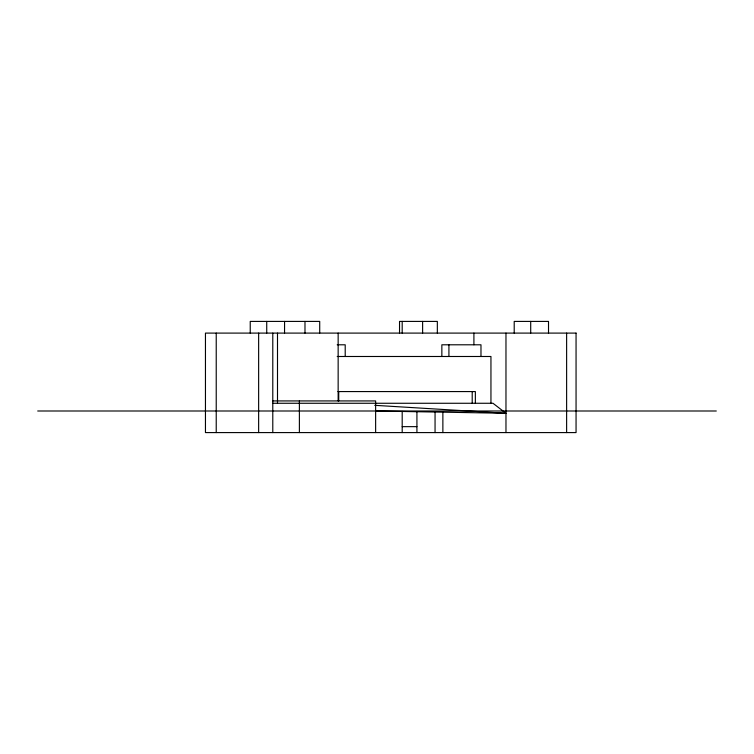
<?xml version="1.0" encoding="UTF-8"?>
<svg xmlns="http://www.w3.org/2000/svg" width="754" height="754" viewBox="0 0 754 754"><rect width="100%" height="100%" fill="white"/><g stroke="black" fill="none" stroke-linecap="round" stroke-linejoin="round"><path stroke-width="1.13" d="M337.198 344.795L345.209 344.795L345.209 356.491M337.198 356.491L490.948 356.491L490.948 403.267M337.933 391.571L475.359 391.571L475.359 403.267M272.788 400.93L375.633 400.93L375.633 432.589M272.788 403.267L492.984 403.267L505.972 413.277L375.633 410.996M37.7 410.996L716.3 410.996M402.193 426.651L416.924 426.651M374.738 405.322L505.972 413.277M566.622 333.098L566.622 432.589M548.516 333.098L548.516 321.411L514.209 321.411L514.209 333.098M530.703 321.411L530.703 333.098M505.972 333.098L505.972 432.589M480.977 356.491L480.977 344.795L441.853 344.795L441.853 356.491M473.908 333.098L473.908 344.795M472.211 391.571L472.211 403.267M448.922 344.795L448.922 356.491M442.871 411.477L442.871 432.589M437.339 333.098L437.339 321.411L399.535 321.411L399.535 333.108M435.058 411.477L435.058 432.589M422.617 321.411L422.617 333.098M416.924 411.448L416.924 432.589M402.193 321.411L402.193 333.098M402.193 411.448L402.193 432.589M338.725 391.571L338.725 400.93M338.15 333.098L338.15 400.93M319.715 333.098L319.715 321.411L250.234 321.411L250.234 333.098M304.984 321.411L304.984 333.098M299.385 400.93L299.385 432.589M284.569 321.411L284.55 333.098M277.5 333.098L277.5 403.267M272.788 333.098L272.788 432.589M266.728 321.411L266.728 333.098M258.641 333.098L258.641 432.589M216.228 333.098L216.228 432.589M576.056 333.098L205.456 333.098L205.456 432.589L576.056 432.589L576.056 333.098"/></g></svg>
